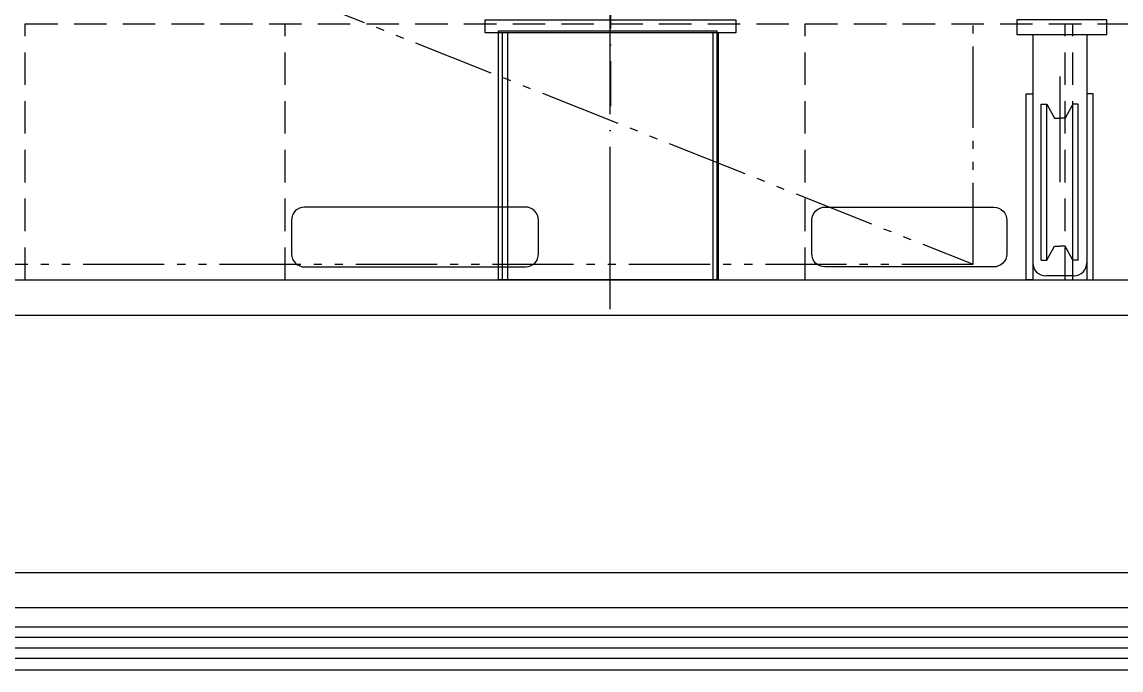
# Model space of a CAD drawing. Header units: millimetres. Extents: x 1084702 to 1166801, y 36632 to 124519.
# Drawn here: x 1095880 to 1100108, y 103148 to 105640 of the extents above; entities that cross this region are included whole.
import ezdxf

# ---------------------------------------------------------------- set-up
doc = ezdxf.new("R2010")
doc.units = ezdxf.units.MM
doc.header["$LTSCALE"] = 250
for name, pattern in [('CENTER', [3, 2.5, -0.25, 0, -0.25]), ('DASHED', [0.75, 0.5, -0.25]), ('PHANTOM', [2.1, 1.25, -0.2, 0.125, -0.2, 0.125, -0.2])]:
    doc.linetypes.add(name, pattern=pattern)
doc.layers.get('0').update_dxf_attribs({"color": 255})

# ---------------------------------------------------------------- blocks, each defined once
blk = doc.blocks.new('cont')
at = {"linetype": 'PHANTOM'}
blk.add_line((225402.8, 145808.7), (231452.8, 143408.7), dxfattribs=at)
blk.add_lwpolyline([(225402.8, 143408.7), (231452.8, 143408.7), (231452.8, 145808.7), (225402.8, 145808.7)], close=True, dxfattribs=at)
blk = doc.blocks.new('pidestal_kran')
at = {"linetype": 'CENTER'}
blk.add_line((-9084.8, 74716), (-9084.8, 76017.7), dxfattribs=at)
for p, q in [((-9499.8, 75778.8), (-9499.8, 74828.8)), ((-9479.8, 75778.8), (-9479.8, 74828.8)), ((-8689.8, 75778.8), (-8689.8, 74828.8)), ((-8669.8, 75778.8), (-8669.8, 74828.8))]:
    blk.add_line(p, q)
blk.add_lwpolyline([(-9566.3, 75828.8), (-8601.3, 75828.8), (-8601.3, 75778.8), (-9566.3, 75778.8)], close=True)
blk = doc.blocks.new('PK65002M m platform_side')
at = {"linetype": 'CENTER'}
blk.add_lwpolyline([(-10024.8, 7536.4), (-10024.8, 4362.9)], dxfattribs=at)
blk = doc.blocks.new('profil_B4_1')
at = {"linetype": 'DASHED'}
for p, q in [((73629.6, 70006.7), (82799.6, 70006.7)), ((78129.6, 69021.7), (78129.6, 70006.7)), ((79129.6, 69021.7), (79129.6, 70006.7)), ((81129.6, 69021.7), (81129.6, 70006.7)), ((82129.6, 69021.7), (82129.6, 70006.7)), ((82159.1, 69021.7), (82159.1, 70006.7))]:
    blk.add_line(p, q, dxfattribs=at)
at = {"linetype": 'CENTER'}
blk.add_line((82109.1, 69804.5), (82109.1, 69397.1), dxfattribs=at)
for p, q in [((82037.8, 69097.1), (82037.8, 69697.1)), ((82059.1, 69097.1), (82059.1, 69697.1)), ((82159.1, 69097.1), (82159.1, 69697.1)), ((82180.4, 69097.1), (82180.4, 69697.1)), ((73629.6, 69021.7), (85921.7, 69021.7)), ((82163.1, 69037.4), (82055.1, 69037.4)), ((73629.6, 68886.7), (85934.5, 68886.7)), ((73629.6, 67896.7), (85921.7, 67896.7)), ((75129.6, 67896.7), (83379.6, 67896.7)), ((73629.6, 67761.7), (85923.6, 67761.7)), ((73629.6, 67687.5), (83379.6, 67687.5)), ((73629.6, 67647.5), (83379.6, 67647.5)), ((73629.6, 67607.5), (83379.6, 67607.5)), ((73629.6, 67567.5), (83379.6, 67567.5)), ((72829, 67521.7), (83379.6, 67521.7))]:
    blk.add_line(p, q)
for points in [[(82290.1, 70021.7), (81943.9, 70021.7), (81943.9, 69965.3), (82290.1, 69965.3)], [(82005.1, 69021.7), (81980.1, 69021.7), (81980.1, 69737.3), (82005.1, 69737.3)], [(82213.1, 69021.7), (82238.1, 69021.7), (82238.1, 69737.3), (82213.1, 69737.3)]]:
    blk.add_lwpolyline(points, close=True)
for points in [[(79949.4, 69021.7), (79949.4, 69979.8), (80789.4, 69979.8), (80789.4, 69021.7), (79949.4, 69021.7)], [(82005.1, 69965.3), (82005.1, 69021.7)], [(82213.1, 69965.3), (82213.1, 69021.7)], [(82037.8, 69697.1), (82059.1, 69697.1), (82089, 69643.2), (82109.1, 69643.2)], [(82180.4, 69697.1), (82159.1, 69697.1), (82129.3, 69643.2), (82109.1, 69643.2)], [(82037.8, 69097.1), (82059.1, 69097.1), (82089, 69151.1), (82109.1, 69151.1)], [(82180.4, 69097.1), (82159.1, 69097.1), (82129.3, 69151.1), (82109.1, 69151.1)]]:
    blk.add_lwpolyline(points)
for points in [[(79204.4, 69071.7), (80054.4, 69071.7, 0.414214), (80103.8, 69122.2), (80103.8, 69252.2, 0.414214), (80053.3, 69301.7), (79203.3, 69301.7, 0.414214), (79153.8, 69251.2), (79153.8, 69121.2, 0.414214)], [(81854.8, 69071.7), (81204.8, 69071.7, -0.414214), (81155.3, 69122.2), (81155.3, 69252.2, -0.414214), (81205.9, 69301.7), (81855.9, 69301.7, -0.414214), (81905.3, 69251.2), (81905.3, 69121.2, -0.414214)]]:
    blk.add_lwpolyline(points, format="xyb", close=True)
for centre, start, end in [((82055.1, 69087.4), 180, 270), ((82163.1, 69087.4), 270, 0)]:
    blk.add_arc(centre, 50, start, end)
for name, p in [('PK65002M m platform_side', (90405.4, 65327.5)), ('pidestal_kran', (89464.4, -5807.1))]:
    blk.add_blockref(name, p, dxfattribs=at)
blk.add_blockref('cont', (-149676.3, -74326.8))

msp = doc.modelspace()

# ---------------------------------------------------------------- block references
msp.add_blockref('profil_B4_1', (1017763, 35626.5))

doc.saveas('drawing.dxf')
